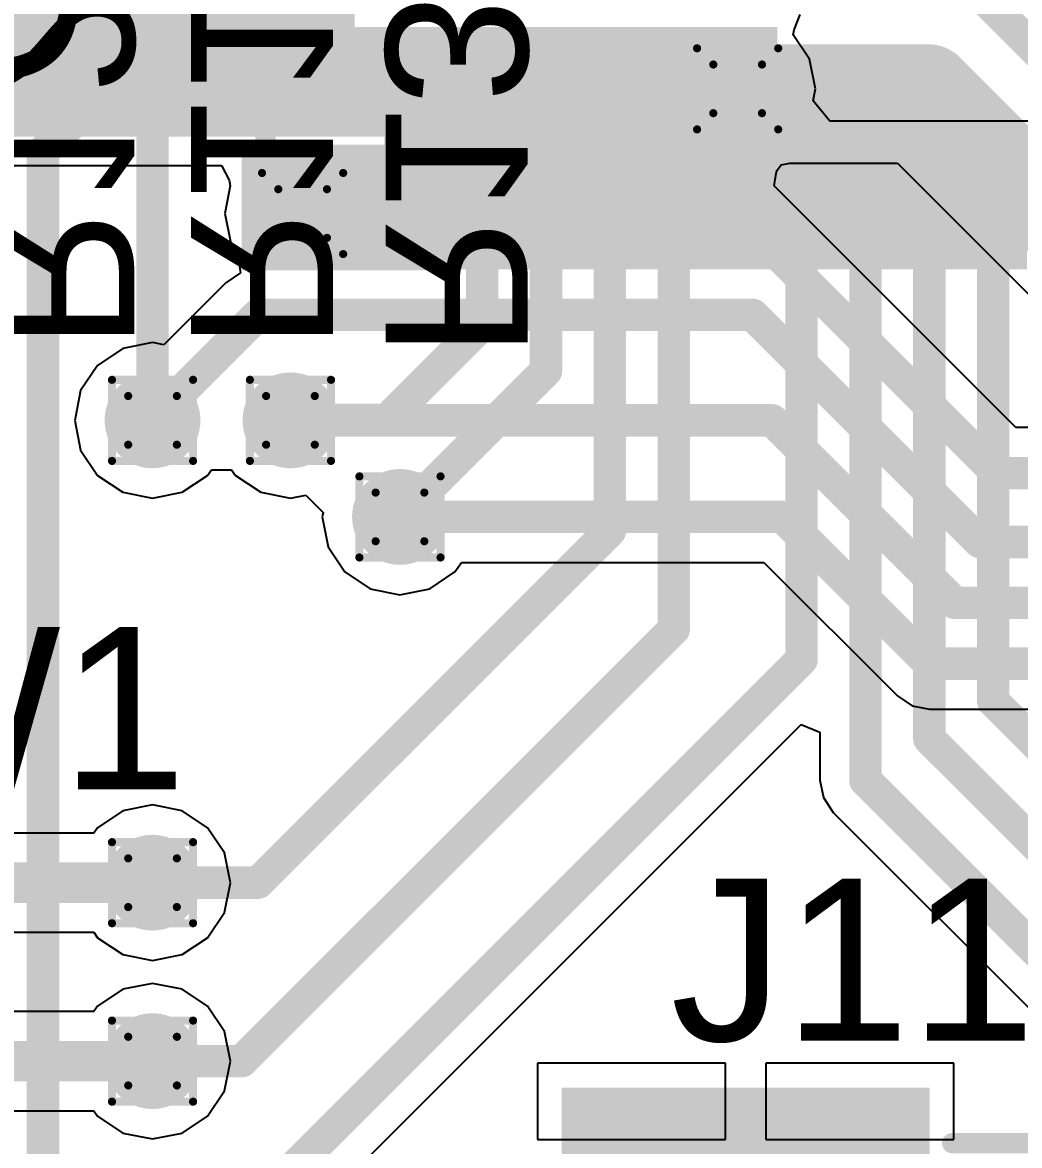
# Model space of a CAD drawing. Header units: inches. Extents: x -8 to 210, y -39 to 109.
# Drawn here: x 8.96 to 15.21, y 39.12 to 46.15 of the extents above; entities that cross this region are included whole.
import ezdxf

# ---------------------------------------------------------------- set-up
doc = ezdxf.new("R2010")
doc.units = ezdxf.units.IN
for name, color, linetype in [('Bottom Layer', 5, 'Continuous'), ('Bottom Overlay', 54, 'Continuous'), ('Bottom Paste', 16, 'Continuous'), ('Bottom Solder', 6, 'Continuous'), ('Drill Drawing', 1, 'Continuous'), ('Top Layer', 1, 'Continuous'), ('Top Overlay', 2, 'Continuous'), ('Top Paste', 8, 'Continuous'), ('Top Solder', 216, 'Continuous'), ('Via Holes', 16, 'Continuous')]:
    doc.layers.add(name, color=color, linetype=linetype)
doc.styles.add('Arial', font='', dxfattribs={"height": 0.2})
doc.styles.get('Arial').set_extended_font_data('Arial')

# ---------------------------------------------------------------- blocks, each defined once
blk = doc.blocks.new('XKNANO_113_9')
at = {"layer": 'Top Layer'}
blk.add_hatch(color=1, dxfattribs=at).paths.add_polyline_path([(-6.85, 6.31), (-6.15, 6.31), (-6.15, 4.21), (-6.85, 4.21)])
at = {"layer": 'Top Paste'}
blk.add_hatch(color=8, dxfattribs=at).paths.add_polyline_path([(-6.85, 6.31), (-6.15, 6.31), (-6.15, 4.21), (-6.85, 4.21)])
at = {"layer": 'Top Solder'}
blk.add_hatch(color=216, dxfattribs=at).paths.add_polyline_path([(-6.9516, 6.4116), (-6.0484, 6.4116), (-6.0484, 4.1084), (-6.9516, 4.1084)])
at = {"layer": 'Top Overlay'}
blk.add_lwpolyline([(-6.604, 6.5532, 0.127, 0.127, 0), (-6.604, 7.0612, 0.127, 0.127, 0)], format="xyseb", dxfattribs=at)
blk.add_lwpolyline([(-6.6357, 6.5532, 0.0635, 0.0635, 1), (-6.5722, 6.5532, 0.0635, 0.0635, 1)], format="xyseb", close=True, dxfattribs=at)
blk = doc.blocks.new('56_QFN__7_7__20')
at = {"layer": 'Top Layer'}
for points in [[(-3.75, -2.09), (-3.1, -2.09), (-3.1, -2.31), (-3.75, -2.31)], [(-3.75, -2.49), (-3.1, -2.49), (-3.1, -2.71), (-3.75, -2.71)], [(-2.49, -3.1), (-2.49, -3.75), (-2.71, -3.75), (-2.71, -3.1)], [(-2.09, -3.1), (-2.09, -3.75), (-2.31, -3.75), (-2.31, -3.1)], [(-1.69, -3.1), (-1.69, -3.75), (-1.91, -3.75), (-1.91, -3.1)], [(-1.29, -3.1), (-1.29, -3.75), (-1.51, -3.75), (-1.51, -3.1)], [(-0.89, -3.1), (-0.89, -3.75), (-1.11, -3.75), (-1.11, -3.1)], [(-0.49, -3.1), (-0.49, -3.75), (-0.71, -3.75), (-0.71, -3.1)], [(-0.09, -3.1), (-0.09, -3.75), (-0.31, -3.75), (-0.31, -3.1)], [(0.31, -3.1), (0.31, -3.75), (0.09, -3.75), (0.09, -3.1)], [(0.71, -3.1), (0.71, -3.75), (0.49, -3.75), (0.49, -3.1)], [(1.11, -3.1), (1.11, -3.75), (0.89, -3.75), (0.89, -3.1)]]:
    blk.add_hatch(color=1, dxfattribs=at).paths.add_polyline_path(points)
at = {"layer": 'Top Paste'}
for points in [[(-3.75, -2.09), (-3.1, -2.09), (-3.1, -2.31), (-3.75, -2.31)], [(-3.75, -2.49), (-3.1, -2.49), (-3.1, -2.71), (-3.75, -2.71)], [(-2.49, -3.1), (-2.49, -3.75), (-2.71, -3.75), (-2.71, -3.1)], [(-2.09, -3.1), (-2.09, -3.75), (-2.31, -3.75), (-2.31, -3.1)], [(-1.69, -3.1), (-1.69, -3.75), (-1.91, -3.75), (-1.91, -3.1)], [(-1.29, -3.1), (-1.29, -3.75), (-1.51, -3.75), (-1.51, -3.1)], [(-0.89, -3.1), (-0.89, -3.75), (-1.11, -3.75), (-1.11, -3.1)], [(-0.49, -3.1), (-0.49, -3.75), (-0.71, -3.75), (-0.71, -3.1)], [(-0.09, -3.1), (-0.09, -3.75), (-0.31, -3.75), (-0.31, -3.1)], [(0.31, -3.1), (0.31, -3.75), (0.09, -3.75), (0.09, -3.1)], [(0.71, -3.1), (0.71, -3.75), (0.49, -3.75), (0.49, -3.1)], [(1.11, -3.1), (1.11, -3.75), (0.89, -3.75), (0.89, -3.1)]]:
    blk.add_hatch(color=8, dxfattribs=at).paths.add_polyline_path(points)
at = {"layer": 'Top Solder'}
for points in [[(-3.8516, -1.9884), (-2.9984, -1.9884), (-2.9984, -2.4116), (-3.8516, -2.4116)], [(-3.8516, -2.3884), (-2.9984, -2.3884), (-2.9984, -2.8116), (-3.8516, -2.8116)], [(-2.3884, -2.9984), (-2.3884, -3.8516), (-2.8116, -3.8516), (-2.8116, -2.9984)], [(-1.9884, -2.9984), (-1.9884, -3.8516), (-2.4116, -3.8516), (-2.4116, -2.9984)], [(-1.5884, -2.9984), (-1.5884, -3.8516), (-2.0116, -3.8516), (-2.0116, -2.9984)], [(-1.1884, -2.9984), (-1.1884, -3.8516), (-1.6116, -3.8516), (-1.6116, -2.9984)], [(-0.7884, -2.9984), (-0.7884, -3.8516), (-1.2116, -3.8516), (-1.2116, -2.9984)], [(-0.3884, -2.9984), (-0.3884, -3.8516), (-0.8116, -3.8516), (-0.8116, -2.9984)], [(0.0116, -2.9984), (0.0116, -3.8516), (-0.4116, -3.8516), (-0.4116, -2.9984)], [(0.4116, -2.9984), (0.4116, -3.8516), (-0.0116, -3.8516), (-0.0116, -2.9984)], [(0.8116, -2.9984), (0.8116, -3.8516), (0.3884, -3.8516), (0.3884, -2.9984)], [(1.2116, -2.9984), (1.2116, -3.8516), (0.7884, -3.8516), (0.7884, -2.9984)]]:
    blk.add_hatch(color=216, dxfattribs=at).paths.add_polyline_path(points)
at = {"layer": 'Top Overlay'}
for points in [[(-3.556, -3.556, 0.127, 0.127, 0), (-3.556, -2.9464, 0.127, 0.127, 0)], [(-3.556, -3.556, 0.127, 0.127, 0), (-2.921, -3.556, 0.127, 0.127, 0)]]:
    blk.add_lwpolyline(points, format="xyseb", dxfattribs=at)
for points in [[(-3.5877, -2.9464, 0.0635, 0.0635, 1), (-3.5242, -2.9464, 0.0635, 0.0635, 1)], [(-3.5877, -3.556, 0.0635, 0.0635, 1), (-3.5242, -3.556, 0.0635, 0.0635, 1)], [(-3.5877, -3.556, 0.0635, 0.0635, 1), (-3.5242, -3.556, 0.0635, 0.0635, 1)], [(-2.9527, -3.556, 0.0635, 0.0635, 1), (-2.8893, -3.556, 0.0635, 0.0635, 1)]]:
    blk.add_lwpolyline(points, format="xyseb", close=True, dxfattribs=at)
blk = doc.blocks.new('C___0402_B_134')
at = {"layer": 'Bottom Layer'}
for points in [[(-0.2413, 0.3175), (-0.2413, -0.3175), (-0.6985, -0.3175), (-0.6985, 0.3175)], [(0.6985, 0.3175), (0.6985, -0.3175), (0.2413, -0.3175), (0.2413, 0.3175)]]:
    blk.add_hatch(color=5, dxfattribs=at).paths.add_polyline_path(points)
at = {"layer": 'Bottom Paste'}
for points in [[(-0.2413, 0.3175), (-0.2413, -0.3175), (-0.6985, -0.3175), (-0.6985, 0.3175)], [(0.6985, 0.3175), (0.6985, -0.3175), (0.2413, -0.3175), (0.2413, 0.3175)]]:
    blk.add_hatch(color=16, dxfattribs=at).paths.add_polyline_path(points)
at = {"layer": 'Bottom Solder'}
for points in [[(-0.1813, 0.3775), (-0.1813, -0.3775), (-0.7585, -0.3775), (-0.7585, 0.3775)], [(0.7585, 0.3775), (0.7585, -0.3775), (0.1813, -0.3775), (0.1813, 0.3775)]]:
    blk.add_hatch(color=6, dxfattribs=at).paths.add_polyline_path(points)
at = {"layer": 'Bottom Overlay'}
for points in [[(-0.2794, 0.4064, 0.127, 0.127, 0), (-0.7874, 0.4064, 0.127, 0.127, 0)], [(-0.7874, -0.4064, 0.127, 0.127, 0), (-0.7874, 0.4064, 0.127, 0.127, 0)], [(0.7874, 0.4064, 0.127, 0.127, 0), (0.2794, 0.4064, 0.127, 0.127, 0)], [(0.7874, -0.4064, 0.127, 0.127, 0), (0.7874, 0.4064, 0.127, 0.127, 0)], [(-0.2794, -0.4064, 0.127, 0.127, 0), (-0.7874, -0.4064, 0.127, 0.127, 0)], [(0.7874, -0.4064, 0.127, 0.127, 0), (0.2794, -0.4064, 0.127, 0.127, 0)]]:
    blk.add_lwpolyline(points, format="xyseb", dxfattribs=at)
for points in [[(-0.8191, 0.4064, 0.0635, 0.0635, 1), (-0.7556, 0.4064, 0.0635, 0.0635, 1)], [(-0.8191, 0.4064, 0.0635, 0.0635, 1), (-0.7556, 0.4064, 0.0635, 0.0635, 1)], [(-0.3111, 0.4064, 0.0635, 0.0635, 1), (-0.2477, 0.4064, 0.0635, 0.0635, 1)], [(0.2477, 0.4064, 0.0635, 0.0635, 1), (0.3111, 0.4064, 0.0635, 0.0635, 1)], [(0.7556, 0.4064, 0.0635, 0.0635, 1), (0.8191, 0.4064, 0.0635, 0.0635, 1)], [(0.7556, 0.4064, 0.0635, 0.0635, 1), (0.8191, 0.4064, 0.0635, 0.0635, 1)], [(-0.8191, -0.4064, 0.0635, 0.0635, 1), (-0.7556, -0.4064, 0.0635, 0.0635, 1)], [(-0.8191, -0.4064, 0.0635, 0.0635, 1), (-0.7556, -0.4064, 0.0635, 0.0635, 1)], [(-0.3111, -0.4064, 0.0635, 0.0635, 1), (-0.2477, -0.4064, 0.0635, 0.0635, 1)], [(0.2477, -0.4064, 0.0635, 0.0635, 1), (0.3111, -0.4064, 0.0635, 0.0635, 1)], [(0.7556, -0.4064, 0.0635, 0.0635, 1), (0.8191, -0.4064, 0.0635, 0.0635, 1)], [(0.7556, -0.4064, 0.0635, 0.0635, 1), (0.8191, -0.4064, 0.0635, 0.0635, 1)]]:
    blk.add_lwpolyline(points, format="xyseb", close=True, dxfattribs=at)

msp = doc.modelspace()

# ---------------------------------------------------------------- hatches: boundary and pattern name
at = {"layer": 'Bottom Layer'}
for points in [[(8.1534, 45.466), (10.9982, 45.466), (10.9982, 47.0408), (8.1534, 47.0408)], [(8.509, 45.4396), (13.6906, 45.4396), (13.6906, 46.1264), (8.509, 46.1264)]]:
    msp.add_hatch(color=5, dxfattribs=at).paths.add_polyline_path(points)
h = msp.add_hatch(color=5, dxfattribs=at)
edge = h.paths.add_edge_path()
edge.add_arc((13.4428, 45.7389), 0.3, 0, 360)
h = msp.add_hatch(color=5, dxfattribs=at)
edge = h.paths.add_edge_path()
edge.add_arc((10.7188, 44.958), 0.3, 0, 360)
h = msp.add_hatch(color=5, dxfattribs=at)
edge = h.paths.add_edge_path()
edge.add_arc((9.779, 43.6626), 0.3, 0, 360)
h = msp.add_hatch(color=5, dxfattribs=at)
edge = h.paths.add_edge_path()
edge.add_arc((10.6426, 43.6626), 0.3, 0, 360)
h = msp.add_hatch(color=5, dxfattribs=at)
edge = h.paths.add_edge_path()
edge.add_arc((11.3284, 43.0578), 0.3, 0, 360)
h = msp.add_hatch(color=5, dxfattribs=at)
edge = h.paths.add_edge_path()
edge.add_arc((9.779, 40.767), 0.3, 0, 360)
h = msp.add_hatch(color=5, dxfattribs=at)
edge = h.paths.add_edge_path()
edge.add_arc((9.779, 39.6494), 0.3, 0, 360)
at = {"layer": 'Top Layer'}
h = msp.add_hatch(color=1, dxfattribs=at)
edge = h.paths.add_edge_path()
edge.add_arc((13.4428, 45.7389), 0.3, 0, 360)
msp.add_hatch(color=1, dxfattribs=at).paths.add_polyline_path([(10.3378, 44.6024), (11.5316, 44.6024), (11.5316, 45.3898), (10.3378, 45.3898)])
h = msp.add_hatch(color=1, dxfattribs=at)
edge = h.paths.add_edge_path()
edge.add_arc((10.7188, 44.958), 0.3, 0, 360)
h = msp.add_hatch(color=1, dxfattribs=at)
edge = h.paths.add_edge_path()
edge.add_arc((9.779, 43.6626), 0.3, 0, 360)
h = msp.add_hatch(color=1, dxfattribs=at)
edge = h.paths.add_edge_path()
edge.add_arc((10.6426, 43.6626), 0.3, 0, 360)
h = msp.add_hatch(color=1, dxfattribs=at)
edge = h.paths.add_edge_path()
edge.add_arc((11.3284, 43.0578), 0.3, 0, 360)
h = msp.add_hatch(color=1, dxfattribs=at)
edge = h.paths.add_edge_path()
edge.add_arc((9.779, 40.767), 0.3, 0, 360)
h = msp.add_hatch(color=1, dxfattribs=at)
edge = h.paths.add_edge_path()
edge.add_arc((9.779, 39.6494), 0.3, 0, 360)
at = {"layer": 'Via Holes'}
h = msp.add_hatch(color=7, dxfattribs=at)
edge = h.paths.add_edge_path()
edge.add_arc((13.4428, 45.7389), 0.15, 0, 360)
h = msp.add_hatch(color=7, dxfattribs=at)
edge = h.paths.add_edge_path()
edge.add_arc((10.7188, 44.958), 0.15, 0, 360)
h = msp.add_hatch(color=7, dxfattribs=at)
edge = h.paths.add_edge_path()
edge.add_arc((9.779, 43.6626), 0.15, 0, 360)
h = msp.add_hatch(color=7, dxfattribs=at)
edge = h.paths.add_edge_path()
edge.add_arc((10.6426, 43.6626), 0.15, 0, 360)
h = msp.add_hatch(color=7, dxfattribs=at)
edge = h.paths.add_edge_path()
edge.add_arc((11.3284, 43.0578), 0.15, 0, 360)
h = msp.add_hatch(color=7, dxfattribs=at)
edge = h.paths.add_edge_path()
edge.add_arc((9.779, 40.767), 0.15, 0, 360)
h = msp.add_hatch(color=7, dxfattribs=at)
edge = h.paths.add_edge_path()
edge.add_arc((9.779, 39.6494), 0.15, 0, 360)

# ---------------------------------------------------------------- linework, layer by layer
at = {"layer": 'Bottom Layer'}
for p, q in [((8.6085, 45.2583), (10.2101, 45.2583)), ((10.2101, 45.2583), (10.2586, 45.1676)), ((13.683, 45.2094), (13.6911, 45.2292)), ((13.6911, 45.2292), (13.7146, 45.2631)), ((13.7146, 45.2631), (13.76, 45.2721)), ((13.76, 45.2721), (13.761, 45.2728)), ((13.761, 45.2728), (14.4438, 45.2728)), ((14.4438, 45.2728), (15.3724, 44.3442)), ((10.2586, 45.1676), (10.2661, 45.1313)), ((13.6709, 45.1313), (13.683, 45.2094)), ((10.2661, 45.1313), (10.2316, 44.958)), ((15.1849, 43.6173), (13.6709, 45.1313)), ((10.2316, 44.958), (10.2687, 44.7716)), ((10.2687, 44.7716), (10.3089, 44.7114)), ((10.3089, 44.7114), (10.3304, 44.5862)), ((10.3304, 44.5862), (10.238, 44.5244)), ((10.238, 44.5244), (9.8493, 44.1358)), ((10.238, 44.5244), (10.238, 44.5244)), ((9.5926, 44.1127), (9.4345, 44.0071)), ((9.779, 44.1498), (9.5926, 44.1127)), ((9.8493, 44.1358), (9.779, 44.1498)), ((9.4345, 44.0071), (9.3289, 43.849)), ((9.3289, 43.849), (9.2918, 43.6626)), ((9.2918, 43.6626), (9.3289, 43.4762)), ((26.6826, 43.6173), (15.1849, 43.6173)), ((9.3289, 43.4762), (9.4345, 43.3181)), ((10.1235, 43.3181), (10.1473, 43.3538)), ((10.1473, 43.3538), (10.2743, 43.3538)), ((10.2743, 43.3538), (10.2981, 43.3181)), ((9.4345, 43.3181), (9.5926, 43.2125)), ((9.9654, 43.2125), (10.1235, 43.3181)), ((10.2981, 43.3181), (10.4562, 43.2125)), ((9.5926, 43.2125), (9.779, 43.1754)), ((9.779, 43.1754), (9.9654, 43.2125)), ((10.4562, 43.2125), (10.6426, 43.1754)), ((10.6426, 43.1754), (10.739, 43.1946)), ((10.739, 43.1946), (10.847, 43.0866)), ((10.847, 43.0866), (10.8412, 43.0578)), ((10.8412, 43.0578), (10.8783, 42.8714)), ((10.8783, 42.8714), (10.9839, 42.7133)), ((11.6729, 42.7133), (11.7127, 42.7729)), ((11.7127, 42.7729), (13.6071, 42.7729)), ((13.6071, 42.7729), (14.4429, 41.9372)), ((10.9839, 42.7133), (11.142, 42.6077)), ((11.5148, 42.6077), (11.6729, 42.7133)), ((11.142, 42.6077), (11.3284, 42.5706)), ((11.3284, 42.5706), (11.5148, 42.6077)), ((14.4429, 41.9372), (14.4429, 41.9372)), ((14.4429, 41.9372), (14.5353, 41.8754)), ((14.5353, 41.8754), (14.6443, 41.8537)), ((14.6443, 41.8537), (14.6443, 41.8537)), ((14.6443, 41.8537), (33.4885, 41.8537)), ((9.779, 41.2542), (9.5926, 41.2171)), ((9.9654, 41.2171), (9.779, 41.2542)), ((9.5926, 41.2171), (9.4345, 41.1115)), ((10.1235, 41.1115), (9.9654, 41.2171)), ((9.4345, 41.1115), (9.412, 41.0778)), ((10.2291, 40.9534), (10.1235, 41.1115)), ((9.412, 41.0778), (7.3012, 41.0778)), ((10.2662, 40.767), (10.2291, 40.9534)), ((10.2291, 40.5806), (10.2662, 40.767)), ((10.1235, 40.4225), (10.2291, 40.5806)), ((7.3012, 40.4562), (9.412, 40.4562)), ((9.412, 40.4562), (9.4345, 40.4225)), ((9.4345, 40.4225), (9.5926, 40.3169)), ((9.9654, 40.3169), (10.1235, 40.4225)), ((9.5926, 40.3169), (9.779, 40.2798)), ((9.779, 40.2798), (9.9654, 40.3169)), ((9.5926, 40.0995), (9.4345, 39.9939)), ((9.779, 40.1366), (9.5926, 40.0995)), ((9.9654, 40.0995), (9.779, 40.1366)), ((10.1235, 39.9939), (9.9654, 40.0995)), ((9.412, 39.9602), (7.7076, 39.9602)), ((9.4345, 39.9939), (9.412, 39.9602)), ((10.2291, 39.8358), (10.1235, 39.9939)), ((10.2662, 39.6494), (10.2291, 39.8358)), ((10.2291, 39.463), (10.2662, 39.6494)), ((10.1235, 39.3049), (10.2291, 39.463)), ((7.7076, 39.3386), (9.412, 39.3386)), ((9.412, 39.3386), (9.4345, 39.3049)), ((9.4345, 39.3049), (9.5926, 39.1993)), ((9.9654, 39.1993), (10.1235, 39.3049)), ((9.5926, 39.1993), (9.779, 39.1622)), ((9.779, 39.1622), (9.9654, 39.1993))]:
    msp.add_line(p, q, dxfattribs=at)
for points in [[(13.8938, 47.3964, 0.2032, 0.2032, 0), (16.0576, 45.2326, 0.2032, 0.2032, 0)], [(10.2235, 46.2661, 0.5588, 0.5588, 0), (10.7188, 45.7708, 0.5588, 0.5588, 0)], [(10.7188, 45.7708, 0.5588, 0.5588, 0), (11.0334, 45.7708, 0.5588, 0.5588, 0)], [(12.8016, 45.7581, 0.5588, 0.5588, 0), (12.8129, 45.7468, 0.5588, 0.5588, 0)], [(12.8129, 45.7468, 0.5588, 0.5588, 0), (13.4428, 45.7468, 0.5588, 0.5588, 0)], [(13.4428, 45.7468, 0.5588, 0.5588, 0), (13.4507, 45.7389, 0.5588, 0.5588, 0)], [(13.4428, 45.7389, 0.5588, 0.5588, 0), (13.4507, 45.7389, 0.5588, 0.5588, 0)], [(13.4507, 45.7389, 0.5588, 0.5588, 0), (14.6369, 45.7389, 0.5588, 0.5588, 0)], [(14.6369, 45.7389, 0.5588, 0.5588, 0), (15.702, 44.6738, 0.5588, 0.5588, 0)], [(10.7188, 44.958, 0.2032, 0.2032, 0), (13.4413, 44.958, 0.2032, 0.2032, 0)], [(13.4413, 44.958, 0.2032, 0.2032, 0), (15.0669, 43.3324, 0.2032, 0.2032, 0)], [(9.779, 43.6626, 0.2032, 0.2032, 0), (10.4394, 44.323, 0.2032, 0.2032, 0)], [(10.4394, 44.323, 0.2032, 0.2032, 0), (13.5375, 44.323, 0.2032, 0.2032, 0)], [(13.5375, 44.323, 0.2032, 0.2032, 0), (14.9599, 42.9006, 0.2032, 0.2032, 0)], [(10.6426, 43.6626, 0.2032, 0.2032, 0), (13.6591, 43.6626, 0.2032, 0.2032, 0)], [(13.6591, 43.6626, 0.2032, 0.2032, 0), (14.0909, 43.2308, 0.2032, 0.2032, 0)], [(15.0669, 43.3324, 0.2032, 0.2032, 0), (34.5948, 43.3324, 0.2032, 0.2032, 0)], [(14.0909, 43.2308, 0.2032, 0.2032, 0), (14.7513, 42.5704, 0.2032, 0.2032, 0)], [(11.3284, 43.0578, 0.2032, 0.2032, 0), (13.7251, 43.0578, 0.2032, 0.2032, 0)], [(13.7251, 43.0578, 0.2032, 0.2032, 0), (14.6443, 42.1386, 0.2032, 0.2032, 0)], [(14.9599, 42.9006, 0.2032, 0.2032, 0), (34.3408, 42.9006, 0.2032, 0.2032, 0)], [(14.7513, 42.5704, 0.2032, 0.2032, 0), (14.8021, 42.5196, 0.2032, 0.2032, 0)], [(14.8021, 42.5196, 0.2032, 0.2032, 0), (15.0368, 42.5196, 0.2032, 0.2032, 0)], [(15.0368, 42.5196, 0.2032, 0.2032, 0), (33.9598, 42.5196, 0.2032, 0.2032, 0)], [(14.6443, 42.1386, 0.2032, 0.2032, 0), (33.6065, 42.1386, 0.2032, 0.2032, 0)], [(6.9342, 40.767, 0.254, 0.254, 0), (9.779, 40.767, 0.254, 0.254, 0)], [(7.3406, 39.6494, 0.254, 0.254, 0), (9.779, 39.6494, 0.254, 0.254, 0)]]:
    msp.add_lwpolyline(points, format="xyseb", dxfattribs=at)
for points in [[(10.0838, 46.2661, 0.2794, 0.2794, 1), (10.3632, 46.2661, 0.2794, 0.2794, 1)], [(10.5791, 45.7708, 0.2794, 0.2794, 1), (10.8585, 45.7708, 0.2794, 0.2794, 1)], [(10.5791, 45.7708, 0.2794, 0.2794, 1), (10.8585, 45.7708, 0.2794, 0.2794, 1)], [(10.8937, 45.7708, 0.2794, 0.2794, 1), (11.1731, 45.7708, 0.2794, 0.2794, 1)], [(12.6619, 45.7581, 0.2794, 0.2794, 1), (12.9413, 45.7581, 0.2794, 0.2794, 1)], [(12.6732, 45.7468, 0.2794, 0.2794, 1), (12.9526, 45.7468, 0.2794, 0.2794, 1)], [(12.6732, 45.7468, 0.2794, 0.2794, 1), (12.9526, 45.7468, 0.2794, 0.2794, 1)], [(13.3031, 45.7468, 0.2794, 0.2794, 1), (13.5825, 45.7468, 0.2794, 0.2794, 1)], [(13.3031, 45.7468, 0.2794, 0.2794, 1), (13.5825, 45.7468, 0.2794, 0.2794, 1)], [(13.3031, 45.7389, 0.2794, 0.2794, 1), (13.5825, 45.7389, 0.2794, 0.2794, 1)], [(13.311, 45.7389, 0.2794, 0.2794, 1), (13.5904, 45.7389, 0.2794, 0.2794, 1)], [(13.311, 45.7389, 0.2794, 0.2794, 1), (13.5904, 45.7389, 0.2794, 0.2794, 1)], [(13.311, 45.7389, 0.2794, 0.2794, 1), (13.5904, 45.7389, 0.2794, 0.2794, 1)], [(14.4972, 45.7389, 0.2794, 0.2794, 1), (14.7766, 45.7389, 0.2794, 0.2794, 1)], [(14.4972, 45.7389, 0.2794, 0.2794, 1), (14.7766, 45.7389, 0.2794, 0.2794, 1)], [(10.668, 44.958, 0.1016, 0.1016, 1), (10.7696, 44.958, 0.1016, 0.1016, 1)], [(13.3905, 44.958, 0.1016, 0.1016, 1), (13.4921, 44.958, 0.1016, 0.1016, 1)], [(13.3905, 44.958, 0.1016, 0.1016, 1), (13.4921, 44.958, 0.1016, 0.1016, 1)], [(10.3886, 44.323, 0.1016, 0.1016, 1), (10.4902, 44.323, 0.1016, 0.1016, 1)], [(10.3886, 44.323, 0.1016, 0.1016, 1), (10.4902, 44.323, 0.1016, 0.1016, 1)], [(13.4867, 44.323, 0.1016, 0.1016, 1), (13.5883, 44.323, 0.1016, 0.1016, 1)], [(13.4867, 44.323, 0.1016, 0.1016, 1), (13.5883, 44.323, 0.1016, 0.1016, 1)], [(9.7282, 43.6626, 0.1016, 0.1016, 1), (9.8298, 43.6626, 0.1016, 0.1016, 1)], [(10.5918, 43.6626, 0.1016, 0.1016, 1), (10.6934, 43.6626, 0.1016, 0.1016, 1)], [(13.6083, 43.6626, 0.1016, 0.1016, 1), (13.7099, 43.6626, 0.1016, 0.1016, 1)], [(13.6083, 43.6626, 0.1016, 0.1016, 1), (13.7099, 43.6626, 0.1016, 0.1016, 1)], [(15.0161, 43.3324, 0.1016, 0.1016, 1), (15.1177, 43.3324, 0.1016, 0.1016, 1)], [(15.0161, 43.3324, 0.1016, 0.1016, 1), (15.1177, 43.3324, 0.1016, 0.1016, 1)], [(14.0401, 43.2308, 0.1016, 0.1016, 1), (14.1417, 43.2308, 0.1016, 0.1016, 1)], [(14.0401, 43.2308, 0.1016, 0.1016, 1), (14.1417, 43.2308, 0.1016, 0.1016, 1)], [(11.2776, 43.0578, 0.1016, 0.1016, 1), (11.3792, 43.0578, 0.1016, 0.1016, 1)], [(13.6743, 43.0578, 0.1016, 0.1016, 1), (13.7759, 43.0578, 0.1016, 0.1016, 1)], [(13.6743, 43.0578, 0.1016, 0.1016, 1), (13.7759, 43.0578, 0.1016, 0.1016, 1)], [(14.9091, 42.9006, 0.1016, 0.1016, 1), (15.0107, 42.9006, 0.1016, 0.1016, 1)], [(14.9091, 42.9006, 0.1016, 0.1016, 1), (15.0107, 42.9006, 0.1016, 0.1016, 1)], [(14.7005, 42.5704, 0.1016, 0.1016, 1), (14.8021, 42.5704, 0.1016, 0.1016, 1)], [(14.7005, 42.5704, 0.1016, 0.1016, 1), (14.8021, 42.5704, 0.1016, 0.1016, 1)], [(14.7513, 42.5196, 0.1016, 0.1016, 1), (14.8529, 42.5196, 0.1016, 0.1016, 1)], [(14.7513, 42.5196, 0.1016, 0.1016, 1), (14.8529, 42.5196, 0.1016, 0.1016, 1)], [(14.986, 42.5196, 0.1016, 0.1016, 1), (15.0876, 42.5196, 0.1016, 0.1016, 1)], [(14.986, 42.5196, 0.1016, 0.1016, 1), (15.0876, 42.5196, 0.1016, 0.1016, 1)], [(14.5935, 42.1386, 0.1016, 0.1016, 1), (14.6951, 42.1386, 0.1016, 0.1016, 1)], [(14.5935, 42.1386, 0.1016, 0.1016, 1), (14.6951, 42.1386, 0.1016, 0.1016, 1)], [(9.7155, 40.767, 0.127, 0.127, 1), (9.8425, 40.767, 0.127, 0.127, 1)], [(9.7155, 39.6494, 0.127, 0.127, 1), (9.8425, 39.6494, 0.127, 0.127, 1)]]:
    msp.add_lwpolyline(points, format="xyseb", close=True, dxfattribs=at)
at = {"layer": 'Bottom Overlay'}
msp.add_lwpolyline([(10.2425, 46.1518, 0.2032, 0.2032, 0), (10.2425, 46.4356, 0.2032, 0.2032, 0)], format="xyseb", dxfattribs=at)
msp.add_lwpolyline([(10.1918, 46.1518, 0.1016, 0.1016, 1), (10.2934, 46.1518, 0.1016, 0.1016, 1)], format="xyseb", close=True, dxfattribs=at)
at = {"layer": 'Drill Drawing'}
for points in [[(13.1888, 45.9929, 0.0508, 0.0508, 0), (13.6968, 45.9929, 0.0508, 0.0508, 0)], [(13.1888, 45.4849, 0.0508, 0.0508, 0), (13.1888, 45.9929, 0.0508, 0.0508, 0)], [(13.6968, 45.4849, 0.0508, 0.0508, 0), (13.6968, 45.9929, 0.0508, 0.0508, 0)], [(13.2904, 45.8913, 0.0508, 0.0508, 0), (13.5952, 45.8913, 0.0508, 0.0508, 0)], [(13.2904, 45.5865, 0.0508, 0.0508, 0), (13.2904, 45.8913, 0.0508, 0.0508, 0)], [(13.5952, 45.5865, 0.0508, 0.0508, 0), (13.5952, 45.8913, 0.0508, 0.0508, 0)], [(13.2904, 45.5865, 0.0508, 0.0508, 0), (13.5952, 45.5865, 0.0508, 0.0508, 0)], [(13.1888, 45.4849, 0.0508, 0.0508, 0), (13.6968, 45.4849, 0.0508, 0.0508, 0)], [(10.4648, 45.212, 0.0508, 0.0508, 0), (10.9728, 45.212, 0.0508, 0.0508, 0)], [(10.4648, 44.704, 0.0508, 0.0508, 0), (10.4648, 45.212, 0.0508, 0.0508, 0)], [(10.9728, 44.704, 0.0508, 0.0508, 0), (10.9728, 45.212, 0.0508, 0.0508, 0)], [(10.5664, 45.1104, 0.0508, 0.0508, 0), (10.8712, 45.1104, 0.0508, 0.0508, 0)], [(10.5664, 44.8056, 0.0508, 0.0508, 0), (10.5664, 45.1104, 0.0508, 0.0508, 0)], [(10.8712, 44.8056, 0.0508, 0.0508, 0), (10.8712, 45.1104, 0.0508, 0.0508, 0)], [(10.5664, 44.8056, 0.0508, 0.0508, 0), (10.8712, 44.8056, 0.0508, 0.0508, 0)], [(10.4648, 44.704, 0.0508, 0.0508, 0), (10.9728, 44.704, 0.0508, 0.0508, 0)], [(9.525, 43.9166, 0.0508, 0.0508, 0), (10.033, 43.9166, 0.0508, 0.0508, 0)], [(9.525, 43.4086, 0.0508, 0.0508, 0), (9.525, 43.9166, 0.0508, 0.0508, 0)], [(10.033, 43.4086, 0.0508, 0.0508, 0), (10.033, 43.9166, 0.0508, 0.0508, 0)], [(10.3886, 43.9166, 0.0508, 0.0508, 0), (10.8966, 43.9166, 0.0508, 0.0508, 0)], [(10.3886, 43.4086, 0.0508, 0.0508, 0), (10.3886, 43.9166, 0.0508, 0.0508, 0)], [(10.8966, 43.4086, 0.0508, 0.0508, 0), (10.8966, 43.9166, 0.0508, 0.0508, 0)], [(9.6266, 43.815, 0.0508, 0.0508, 0), (9.9314, 43.815, 0.0508, 0.0508, 0)], [(9.6266, 43.5102, 0.0508, 0.0508, 0), (9.6266, 43.815, 0.0508, 0.0508, 0)], [(9.9314, 43.5102, 0.0508, 0.0508, 0), (9.9314, 43.815, 0.0508, 0.0508, 0)], [(10.4902, 43.815, 0.0508, 0.0508, 0), (10.795, 43.815, 0.0508, 0.0508, 0)], [(10.4902, 43.5102, 0.0508, 0.0508, 0), (10.4902, 43.815, 0.0508, 0.0508, 0)], [(10.795, 43.5102, 0.0508, 0.0508, 0), (10.795, 43.815, 0.0508, 0.0508, 0)], [(9.6266, 43.5102, 0.0508, 0.0508, 0), (9.9314, 43.5102, 0.0508, 0.0508, 0)], [(10.4902, 43.5102, 0.0508, 0.0508, 0), (10.795, 43.5102, 0.0508, 0.0508, 0)], [(9.525, 43.4086, 0.0508, 0.0508, 0), (10.033, 43.4086, 0.0508, 0.0508, 0)], [(10.3886, 43.4086, 0.0508, 0.0508, 0), (10.8966, 43.4086, 0.0508, 0.0508, 0)], [(11.0744, 43.3118, 0.0508, 0.0508, 0), (11.5824, 43.3118, 0.0508, 0.0508, 0)], [(11.0744, 42.8038, 0.0508, 0.0508, 0), (11.0744, 43.3118, 0.0508, 0.0508, 0)], [(11.5824, 42.8038, 0.0508, 0.0508, 0), (11.5824, 43.3118, 0.0508, 0.0508, 0)], [(11.176, 43.2102, 0.0508, 0.0508, 0), (11.4808, 43.2102, 0.0508, 0.0508, 0)], [(11.176, 42.9054, 0.0508, 0.0508, 0), (11.176, 43.2102, 0.0508, 0.0508, 0)], [(11.4808, 42.9054, 0.0508, 0.0508, 0), (11.4808, 43.2102, 0.0508, 0.0508, 0)], [(11.176, 42.9054, 0.0508, 0.0508, 0), (11.4808, 42.9054, 0.0508, 0.0508, 0)], [(11.0744, 42.8038, 0.0508, 0.0508, 0), (11.5824, 42.8038, 0.0508, 0.0508, 0)], [(9.525, 41.021, 0.0508, 0.0508, 0), (10.033, 41.021, 0.0508, 0.0508, 0)], [(9.525, 40.513, 0.0508, 0.0508, 0), (9.525, 41.021, 0.0508, 0.0508, 0)], [(10.033, 40.513, 0.0508, 0.0508, 0), (10.033, 41.021, 0.0508, 0.0508, 0)], [(9.6266, 40.9194, 0.0508, 0.0508, 0), (9.9314, 40.9194, 0.0508, 0.0508, 0)], [(9.6266, 40.6146, 0.0508, 0.0508, 0), (9.6266, 40.9194, 0.0508, 0.0508, 0)], [(9.9314, 40.6146, 0.0508, 0.0508, 0), (9.9314, 40.9194, 0.0508, 0.0508, 0)], [(9.6266, 40.6146, 0.0508, 0.0508, 0), (9.9314, 40.6146, 0.0508, 0.0508, 0)], [(9.525, 40.513, 0.0508, 0.0508, 0), (10.033, 40.513, 0.0508, 0.0508, 0)], [(9.525, 39.9034, 0.0508, 0.0508, 0), (10.033, 39.9034, 0.0508, 0.0508, 0)], [(9.525, 39.3954, 0.0508, 0.0508, 0), (9.525, 39.9034, 0.0508, 0.0508, 0)], [(10.033, 39.3954, 0.0508, 0.0508, 0), (10.033, 39.9034, 0.0508, 0.0508, 0)], [(9.6266, 39.8018, 0.0508, 0.0508, 0), (9.9314, 39.8018, 0.0508, 0.0508, 0)], [(9.6266, 39.497, 0.0508, 0.0508, 0), (9.6266, 39.8018, 0.0508, 0.0508, 0)], [(9.9314, 39.497, 0.0508, 0.0508, 0), (9.9314, 39.8018, 0.0508, 0.0508, 0)], [(9.6266, 39.497, 0.0508, 0.0508, 0), (9.9314, 39.497, 0.0508, 0.0508, 0)], [(9.525, 39.3954, 0.0508, 0.0508, 0), (10.033, 39.3954, 0.0508, 0.0508, 0)]]:
    msp.add_lwpolyline(points, format="xyseb", dxfattribs=at)
for points in [[(13.1761, 45.9929, 0.0254, 0.0254, 1), (13.2015, 45.9929, 0.0254, 0.0254, 1)], [(13.1761, 45.9929, 0.0254, 0.0254, 1), (13.2015, 45.9929, 0.0254, 0.0254, 1)], [(13.6841, 45.9929, 0.0254, 0.0254, 1), (13.7095, 45.9929, 0.0254, 0.0254, 1)], [(13.6841, 45.9929, 0.0254, 0.0254, 1), (13.7095, 45.9929, 0.0254, 0.0254, 1)], [(13.2777, 45.8913, 0.0254, 0.0254, 1), (13.3031, 45.8913, 0.0254, 0.0254, 1)], [(13.2777, 45.8913, 0.0254, 0.0254, 1), (13.3031, 45.8913, 0.0254, 0.0254, 1)], [(13.5825, 45.8913, 0.0254, 0.0254, 1), (13.6079, 45.8913, 0.0254, 0.0254, 1)], [(13.5825, 45.8913, 0.0254, 0.0254, 1), (13.6079, 45.8913, 0.0254, 0.0254, 1)], [(13.2777, 45.5865, 0.0254, 0.0254, 1), (13.3031, 45.5865, 0.0254, 0.0254, 1)], [(13.2777, 45.5865, 0.0254, 0.0254, 1), (13.3031, 45.5865, 0.0254, 0.0254, 1)], [(13.5825, 45.5865, 0.0254, 0.0254, 1), (13.6079, 45.5865, 0.0254, 0.0254, 1)], [(13.5825, 45.5865, 0.0254, 0.0254, 1), (13.6079, 45.5865, 0.0254, 0.0254, 1)], [(13.1761, 45.4849, 0.0254, 0.0254, 1), (13.2015, 45.4849, 0.0254, 0.0254, 1)], [(13.1761, 45.4849, 0.0254, 0.0254, 1), (13.2015, 45.4849, 0.0254, 0.0254, 1)], [(13.6841, 45.4849, 0.0254, 0.0254, 1), (13.7095, 45.4849, 0.0254, 0.0254, 1)], [(13.6841, 45.4849, 0.0254, 0.0254, 1), (13.7095, 45.4849, 0.0254, 0.0254, 1)], [(10.4521, 45.212, 0.0254, 0.0254, 1), (10.4775, 45.212, 0.0254, 0.0254, 1)], [(10.4521, 45.212, 0.0254, 0.0254, 1), (10.4775, 45.212, 0.0254, 0.0254, 1)], [(10.9601, 45.212, 0.0254, 0.0254, 1), (10.9855, 45.212, 0.0254, 0.0254, 1)], [(10.9601, 45.212, 0.0254, 0.0254, 1), (10.9855, 45.212, 0.0254, 0.0254, 1)], [(10.5537, 45.1104, 0.0254, 0.0254, 1), (10.5791, 45.1104, 0.0254, 0.0254, 1)], [(10.5537, 45.1104, 0.0254, 0.0254, 1), (10.5791, 45.1104, 0.0254, 0.0254, 1)], [(10.8585, 45.1104, 0.0254, 0.0254, 1), (10.8839, 45.1104, 0.0254, 0.0254, 1)], [(10.8585, 45.1104, 0.0254, 0.0254, 1), (10.8839, 45.1104, 0.0254, 0.0254, 1)], [(10.5537, 44.8056, 0.0254, 0.0254, 1), (10.5791, 44.8056, 0.0254, 0.0254, 1)], [(10.5537, 44.8056, 0.0254, 0.0254, 1), (10.5791, 44.8056, 0.0254, 0.0254, 1)], [(10.8585, 44.8056, 0.0254, 0.0254, 1), (10.8839, 44.8056, 0.0254, 0.0254, 1)], [(10.8585, 44.8056, 0.0254, 0.0254, 1), (10.8839, 44.8056, 0.0254, 0.0254, 1)], [(10.4521, 44.704, 0.0254, 0.0254, 1), (10.4775, 44.704, 0.0254, 0.0254, 1)], [(10.4521, 44.704, 0.0254, 0.0254, 1), (10.4775, 44.704, 0.0254, 0.0254, 1)], [(10.9601, 44.704, 0.0254, 0.0254, 1), (10.9855, 44.704, 0.0254, 0.0254, 1)], [(10.9601, 44.704, 0.0254, 0.0254, 1), (10.9855, 44.704, 0.0254, 0.0254, 1)], [(9.5123, 43.9166, 0.0254, 0.0254, 1), (9.5377, 43.9166, 0.0254, 0.0254, 1)], [(9.5123, 43.9166, 0.0254, 0.0254, 1), (9.5377, 43.9166, 0.0254, 0.0254, 1)], [(10.0203, 43.9166, 0.0254, 0.0254, 1), (10.0457, 43.9166, 0.0254, 0.0254, 1)], [(10.0203, 43.9166, 0.0254, 0.0254, 1), (10.0457, 43.9166, 0.0254, 0.0254, 1)], [(10.3759, 43.9166, 0.0254, 0.0254, 1), (10.4013, 43.9166, 0.0254, 0.0254, 1)], [(10.3759, 43.9166, 0.0254, 0.0254, 1), (10.4013, 43.9166, 0.0254, 0.0254, 1)], [(10.8839, 43.9166, 0.0254, 0.0254, 1), (10.9093, 43.9166, 0.0254, 0.0254, 1)], [(10.8839, 43.9166, 0.0254, 0.0254, 1), (10.9093, 43.9166, 0.0254, 0.0254, 1)], [(9.6139, 43.815, 0.0254, 0.0254, 1), (9.6393, 43.815, 0.0254, 0.0254, 1)], [(9.6139, 43.815, 0.0254, 0.0254, 1), (9.6393, 43.815, 0.0254, 0.0254, 1)], [(9.9187, 43.815, 0.0254, 0.0254, 1), (9.9441, 43.815, 0.0254, 0.0254, 1)], [(9.9187, 43.815, 0.0254, 0.0254, 1), (9.9441, 43.815, 0.0254, 0.0254, 1)], [(10.4775, 43.815, 0.0254, 0.0254, 1), (10.5029, 43.815, 0.0254, 0.0254, 1)], [(10.4775, 43.815, 0.0254, 0.0254, 1), (10.5029, 43.815, 0.0254, 0.0254, 1)], [(10.7823, 43.815, 0.0254, 0.0254, 1), (10.8077, 43.815, 0.0254, 0.0254, 1)], [(10.7823, 43.815, 0.0254, 0.0254, 1), (10.8077, 43.815, 0.0254, 0.0254, 1)], [(9.6139, 43.5102, 0.0254, 0.0254, 1), (9.6393, 43.5102, 0.0254, 0.0254, 1)], [(9.6139, 43.5102, 0.0254, 0.0254, 1), (9.6393, 43.5102, 0.0254, 0.0254, 1)], [(9.9187, 43.5102, 0.0254, 0.0254, 1), (9.9441, 43.5102, 0.0254, 0.0254, 1)], [(9.9187, 43.5102, 0.0254, 0.0254, 1), (9.9441, 43.5102, 0.0254, 0.0254, 1)], [(10.4775, 43.5102, 0.0254, 0.0254, 1), (10.5029, 43.5102, 0.0254, 0.0254, 1)], [(10.4775, 43.5102, 0.0254, 0.0254, 1), (10.5029, 43.5102, 0.0254, 0.0254, 1)], [(10.7823, 43.5102, 0.0254, 0.0254, 1), (10.8077, 43.5102, 0.0254, 0.0254, 1)], [(10.7823, 43.5102, 0.0254, 0.0254, 1), (10.8077, 43.5102, 0.0254, 0.0254, 1)], [(9.5123, 43.4086, 0.0254, 0.0254, 1), (9.5377, 43.4086, 0.0254, 0.0254, 1)], [(9.5123, 43.4086, 0.0254, 0.0254, 1), (9.5377, 43.4086, 0.0254, 0.0254, 1)], [(10.0203, 43.4086, 0.0254, 0.0254, 1), (10.0457, 43.4086, 0.0254, 0.0254, 1)], [(10.0203, 43.4086, 0.0254, 0.0254, 1), (10.0457, 43.4086, 0.0254, 0.0254, 1)], [(10.3759, 43.4086, 0.0254, 0.0254, 1), (10.4013, 43.4086, 0.0254, 0.0254, 1)], [(10.3759, 43.4086, 0.0254, 0.0254, 1), (10.4013, 43.4086, 0.0254, 0.0254, 1)], [(10.8839, 43.4086, 0.0254, 0.0254, 1), (10.9093, 43.4086, 0.0254, 0.0254, 1)], [(10.8839, 43.4086, 0.0254, 0.0254, 1), (10.9093, 43.4086, 0.0254, 0.0254, 1)], [(11.0617, 43.3118, 0.0254, 0.0254, 1), (11.0871, 43.3118, 0.0254, 0.0254, 1)], [(11.0617, 43.3118, 0.0254, 0.0254, 1), (11.0871, 43.3118, 0.0254, 0.0254, 1)], [(11.5697, 43.3118, 0.0254, 0.0254, 1), (11.5951, 43.3118, 0.0254, 0.0254, 1)], [(11.5697, 43.3118, 0.0254, 0.0254, 1), (11.5951, 43.3118, 0.0254, 0.0254, 1)], [(11.1633, 43.2102, 0.0254, 0.0254, 1), (11.1887, 43.2102, 0.0254, 0.0254, 1)], [(11.1633, 43.2102, 0.0254, 0.0254, 1), (11.1887, 43.2102, 0.0254, 0.0254, 1)], [(11.4681, 43.2102, 0.0254, 0.0254, 1), (11.4935, 43.2102, 0.0254, 0.0254, 1)], [(11.4681, 43.2102, 0.0254, 0.0254, 1), (11.4935, 43.2102, 0.0254, 0.0254, 1)], [(11.1633, 42.9054, 0.0254, 0.0254, 1), (11.1887, 42.9054, 0.0254, 0.0254, 1)], [(11.1633, 42.9054, 0.0254, 0.0254, 1), (11.1887, 42.9054, 0.0254, 0.0254, 1)], [(11.4681, 42.9054, 0.0254, 0.0254, 1), (11.4935, 42.9054, 0.0254, 0.0254, 1)], [(11.4681, 42.9054, 0.0254, 0.0254, 1), (11.4935, 42.9054, 0.0254, 0.0254, 1)], [(11.0617, 42.8038, 0.0254, 0.0254, 1), (11.0871, 42.8038, 0.0254, 0.0254, 1)], [(11.0617, 42.8038, 0.0254, 0.0254, 1), (11.0871, 42.8038, 0.0254, 0.0254, 1)], [(11.5697, 42.8038, 0.0254, 0.0254, 1), (11.5951, 42.8038, 0.0254, 0.0254, 1)], [(11.5697, 42.8038, 0.0254, 0.0254, 1), (11.5951, 42.8038, 0.0254, 0.0254, 1)], [(9.5123, 41.021, 0.0254, 0.0254, 1), (9.5377, 41.021, 0.0254, 0.0254, 1)], [(9.5123, 41.021, 0.0254, 0.0254, 1), (9.5377, 41.021, 0.0254, 0.0254, 1)], [(10.0203, 41.021, 0.0254, 0.0254, 1), (10.0457, 41.021, 0.0254, 0.0254, 1)], [(10.0203, 41.021, 0.0254, 0.0254, 1), (10.0457, 41.021, 0.0254, 0.0254, 1)], [(9.6139, 40.9194, 0.0254, 0.0254, 1), (9.6393, 40.9194, 0.0254, 0.0254, 1)], [(9.6139, 40.9194, 0.0254, 0.0254, 1), (9.6393, 40.9194, 0.0254, 0.0254, 1)], [(9.9187, 40.9194, 0.0254, 0.0254, 1), (9.9441, 40.9194, 0.0254, 0.0254, 1)], [(9.9187, 40.9194, 0.0254, 0.0254, 1), (9.9441, 40.9194, 0.0254, 0.0254, 1)], [(9.6139, 40.6146, 0.0254, 0.0254, 1), (9.6393, 40.6146, 0.0254, 0.0254, 1)], [(9.6139, 40.6146, 0.0254, 0.0254, 1), (9.6393, 40.6146, 0.0254, 0.0254, 1)], [(9.9187, 40.6146, 0.0254, 0.0254, 1), (9.9441, 40.6146, 0.0254, 0.0254, 1)], [(9.9187, 40.6146, 0.0254, 0.0254, 1), (9.9441, 40.6146, 0.0254, 0.0254, 1)], [(9.5123, 40.513, 0.0254, 0.0254, 1), (9.5377, 40.513, 0.0254, 0.0254, 1)], [(9.5123, 40.513, 0.0254, 0.0254, 1), (9.5377, 40.513, 0.0254, 0.0254, 1)], [(10.0203, 40.513, 0.0254, 0.0254, 1), (10.0457, 40.513, 0.0254, 0.0254, 1)], [(10.0203, 40.513, 0.0254, 0.0254, 1), (10.0457, 40.513, 0.0254, 0.0254, 1)], [(9.5123, 39.9034, 0.0254, 0.0254, 1), (9.5377, 39.9034, 0.0254, 0.0254, 1)], [(9.5123, 39.9034, 0.0254, 0.0254, 1), (9.5377, 39.9034, 0.0254, 0.0254, 1)], [(10.0203, 39.9034, 0.0254, 0.0254, 1), (10.0457, 39.9034, 0.0254, 0.0254, 1)], [(10.0203, 39.9034, 0.0254, 0.0254, 1), (10.0457, 39.9034, 0.0254, 0.0254, 1)], [(9.6139, 39.8018, 0.0254, 0.0254, 1), (9.6393, 39.8018, 0.0254, 0.0254, 1)], [(9.6139, 39.8018, 0.0254, 0.0254, 1), (9.6393, 39.8018, 0.0254, 0.0254, 1)], [(9.9187, 39.8018, 0.0254, 0.0254, 1), (9.9441, 39.8018, 0.0254, 0.0254, 1)], [(9.9187, 39.8018, 0.0254, 0.0254, 1), (9.9441, 39.8018, 0.0254, 0.0254, 1)], [(9.6139, 39.497, 0.0254, 0.0254, 1), (9.6393, 39.497, 0.0254, 0.0254, 1)], [(9.6139, 39.497, 0.0254, 0.0254, 1), (9.6393, 39.497, 0.0254, 0.0254, 1)], [(9.9187, 39.497, 0.0254, 0.0254, 1), (9.9441, 39.497, 0.0254, 0.0254, 1)], [(9.9187, 39.497, 0.0254, 0.0254, 1), (9.9441, 39.497, 0.0254, 0.0254, 1)], [(9.5123, 39.3954, 0.0254, 0.0254, 1), (9.5377, 39.3954, 0.0254, 0.0254, 1)], [(9.5123, 39.3954, 0.0254, 0.0254, 1), (9.5377, 39.3954, 0.0254, 0.0254, 1)], [(10.0203, 39.3954, 0.0254, 0.0254, 1), (10.0457, 39.3954, 0.0254, 0.0254, 1)], [(10.0203, 39.3954, 0.0254, 0.0254, 1), (10.0457, 39.3954, 0.0254, 0.0254, 1)]]:
    msp.add_lwpolyline(points, format="xyseb", close=True, dxfattribs=at)
at = {"layer": 'Top Layer'}
for p, q in [((13.7968, 46.1085), (13.8336, 46.2052)), ((13.7907, 46.0782), (13.7968, 46.1085)), ((13.8929, 45.9254), (13.7907, 46.0782)), ((13.93, 45.7389), (13.8929, 45.9254)), ((13.9151, 45.664), (13.93, 45.7389)), ((14.0193, 45.537), (13.9151, 45.664)), ((16.8522, 45.537), (14.0193, 45.537)), ((9.7591, 37.6772), (13.8406, 41.7587)), ((13.8406, 41.7587), (13.9579, 41.7101)), ((13.9579, 41.7101), (13.9579, 41.4086)), ((13.9579, 41.4086), (13.9579, 41.4086)), ((13.9579, 41.4086), (13.9796, 41.2996)), ((13.9796, 41.2996), (14.0414, 41.2072)), ((14.0414, 41.2072), (19.2175, 36.031)), ((13.3662, 39.6362), (12.1892, 39.6362)), ((12.1892, 39.6362), (12.1892, 39.1592)), ((13.3662, 39.1592), (13.3662, 39.6362)), ((14.7972, 39.6362), (13.6202, 39.6362)), ((13.6202, 39.6362), (13.6202, 39.1592)), ((14.7972, 39.1592), (14.7972, 39.6362)), ((12.1892, 39.1592), (13.3662, 39.1592)), ((13.6202, 39.1592), (14.7972, 39.1592))]:
    msp.add_line(p, q, dxfattribs=at)
for points in [[(8.3312, 45.66, 0.2032, 0.2032, 0), (9.7304, 47.0592, 0.2032, 0.2032, 0)], [(8.7122, 45.5022, 0.2032, 0.2032, 0), (9.8692, 46.6592, 0.2032, 0.2032, 0)], [(9.0932, 45.3444, 0.2032, 0.2032, 0), (10.008, 46.2592, 0.2032, 0.2032, 0)], [(9.779, 45.4914, 0.2032, 0.2032, 0), (10.1468, 45.8592, 0.2032, 0.2032, 0)], [(10.1468, 45.8592, 0.2032, 0.2032, 0), (10.6178, 45.8592, 0.2032, 0.2032, 0)], [(13.4428, 45.0342, 0.2032, 0.2032, 0), (13.4428, 45.7389, 0.2032, 0.2032, 0)], [(13.4428, 45.7389, 0.2032, 0.2032, 0), (13.4428, 45.7389, 0.2032, 0.2032, 0)], [(9.779, 43.6626, 0.2032, 0.2032, 0), (9.779, 45.4914, 0.2032, 0.2032, 0)], [(9.0932, 29.845, 0.2032, 0.2032, 0), (9.0932, 45.3444, 0.2032, 0.2032, 0)], [(11.4428, 44.9108, 0.2032, 0.2032, 0), (11.4428, 45.0342, 0.2032, 0.2032, 0)], [(11.8428, 44.2613, 0.2032, 0.2032, 0), (11.8428, 45.0342, 0.2032, 0.2032, 0)], [(12.2428, 43.9722, 0.2032, 0.2032, 0), (12.2428, 45.0342, 0.2032, 0.2032, 0)], [(12.6428, 42.9704, 0.2032, 0.2032, 0), (12.6428, 45.0342, 0.2032, 0.2032, 0)], [(13.0428, 42.3544, 0.2032, 0.2032, 0), (13.0428, 45.0342, 0.2032, 0.2032, 0)], [(13.843, 42.164, 0.2032, 0.2032, 0), (13.843, 45.0342, 0.2032, 0.2032, 0)], [(14.2428, 41.4086, 0.2032, 0.2032, 0), (14.2428, 45.0321, 0.2032, 0.2032, 0)], [(14.6428, 41.669, 0.2032, 0.2032, 0), (14.6428, 45.0342, 0.2032, 0.2032, 0)], [(15.0428, 41.904, 0.2032, 0.2032, 0), (15.0428, 45.0342, 0.2032, 0.2032, 0)], [(10.7188, 44.958, 0.2032, 0.2032, 0), (10.7744, 44.9024, 0.2032, 0.2032, 0)], [(10.7744, 44.9024, 0.2032, 0.2032, 0), (11.4344, 44.9024, 0.2032, 0.2032, 0)], [(11.4344, 44.9024, 0.2032, 0.2032, 0), (11.4428, 44.9108, 0.2032, 0.2032, 0)], [(11.2474, 43.6659, 0.2032, 0.2032, 0), (11.8428, 44.2613, 0.2032, 0.2032, 0)], [(11.3284, 43.0578, 0.2032, 0.2032, 0), (12.2428, 43.9722, 0.2032, 0.2032, 0)], [(10.6426, 43.6626, 0.2032, 0.2032, 0), (10.6459, 43.6659, 0.2032, 0.2032, 0)], [(10.6459, 43.6659, 0.2032, 0.2032, 0), (11.2474, 43.6659, 0.2032, 0.2032, 0)], [(10.4394, 40.767, 0.2032, 0.2032, 0), (12.6428, 42.9704, 0.2032, 0.2032, 0)], [(10.3378, 39.6494, 0.2032, 0.2032, 0), (13.0428, 42.3544, 0.2032, 0.2032, 0)], [(9.4742, 37.7952, 0.2032, 0.2032, 0), (13.843, 42.164, 0.2032, 0.2032, 0)], [(15.0428, 41.904, 0.2032, 0.2032, 0), (20.2921, 36.6547, 0.2032, 0.2032, 0)], [(14.6428, 41.669, 0.2032, 0.2032, 0), (19.8882, 36.4236, 0.2032, 0.2032, 0)], [(14.2428, 41.4086, 0.2032, 0.2032, 0), (19.5024, 36.149, 0.2032, 0.2032, 0)], [(9.779, 40.767, 0.2032, 0.2032, 0), (10.4394, 40.767, 0.2032, 0.2032, 0)], [(9.779, 39.6494, 0.2032, 0.2032, 0), (10.3378, 39.6494, 0.2032, 0.2032, 0)]]:
    msp.add_lwpolyline(points, format="xyseb", dxfattribs=at)
for points in [[(10.096, 45.8592, 0.1016, 0.1016, 1), (10.1976, 45.8592, 0.1016, 0.1016, 1)], [(10.096, 45.8592, 0.1016, 0.1016, 1), (10.1976, 45.8592, 0.1016, 0.1016, 1)], [(10.567, 45.8592, 0.1016, 0.1016, 1), (10.6686, 45.8592, 0.1016, 0.1016, 1)], [(13.392, 45.7389, 0.1016, 0.1016, 1), (13.4936, 45.7389, 0.1016, 0.1016, 1)], [(13.392, 45.7389, 0.1016, 0.1016, 1), (13.4936, 45.7389, 0.1016, 0.1016, 1)], [(13.392, 45.7389, 0.1016, 0.1016, 1), (13.4936, 45.7389, 0.1016, 0.1016, 1)], [(9.7282, 45.4914, 0.1016, 0.1016, 1), (9.8298, 45.4914, 0.1016, 0.1016, 1)], [(9.7282, 45.4914, 0.1016, 0.1016, 1), (9.8298, 45.4914, 0.1016, 0.1016, 1)], [(9.0424, 45.3444, 0.1016, 0.1016, 1), (9.144, 45.3444, 0.1016, 0.1016, 1)], [(9.0424, 45.3444, 0.1016, 0.1016, 1), (9.144, 45.3444, 0.1016, 0.1016, 1)], [(11.392, 45.0342, 0.1016, 0.1016, 1), (11.4936, 45.0342, 0.1016, 0.1016, 1)], [(11.792, 45.0342, 0.1016, 0.1016, 1), (11.8936, 45.0342, 0.1016, 0.1016, 1)], [(12.192, 45.0342, 0.1016, 0.1016, 1), (12.2936, 45.0342, 0.1016, 0.1016, 1)], [(12.592, 45.0342, 0.1016, 0.1016, 1), (12.6936, 45.0342, 0.1016, 0.1016, 1)], [(12.992, 45.0342, 0.1016, 0.1016, 1), (13.0936, 45.0342, 0.1016, 0.1016, 1)], [(13.392, 45.0342, 0.1016, 0.1016, 1), (13.4936, 45.0342, 0.1016, 0.1016, 1)], [(13.7922, 45.0342, 0.1016, 0.1016, 1), (13.8938, 45.0342, 0.1016, 0.1016, 1)], [(14.192, 45.0321, 0.1016, 0.1016, 1), (14.2936, 45.0321, 0.1016, 0.1016, 1)], [(14.592, 45.0342, 0.1016, 0.1016, 1), (14.6936, 45.0342, 0.1016, 0.1016, 1)], [(14.992, 45.0342, 0.1016, 0.1016, 1), (15.0936, 45.0342, 0.1016, 0.1016, 1)], [(10.668, 44.958, 0.1016, 0.1016, 1), (10.7696, 44.958, 0.1016, 0.1016, 1)], [(10.7236, 44.9024, 0.1016, 0.1016, 1), (10.8252, 44.9024, 0.1016, 0.1016, 1)], [(10.7236, 44.9024, 0.1016, 0.1016, 1), (10.8252, 44.9024, 0.1016, 0.1016, 1)], [(11.3836, 44.9024, 0.1016, 0.1016, 1), (11.4852, 44.9024, 0.1016, 0.1016, 1)], [(11.3836, 44.9024, 0.1016, 0.1016, 1), (11.4852, 44.9024, 0.1016, 0.1016, 1)], [(11.392, 44.9108, 0.1016, 0.1016, 1), (11.4936, 44.9108, 0.1016, 0.1016, 1)], [(11.392, 44.9108, 0.1016, 0.1016, 1), (11.4936, 44.9108, 0.1016, 0.1016, 1)], [(11.792, 44.2613, 0.1016, 0.1016, 1), (11.8936, 44.2613, 0.1016, 0.1016, 1)], [(11.792, 44.2613, 0.1016, 0.1016, 1), (11.8936, 44.2613, 0.1016, 0.1016, 1)], [(12.192, 43.9722, 0.1016, 0.1016, 1), (12.2936, 43.9722, 0.1016, 0.1016, 1)], [(12.192, 43.9722, 0.1016, 0.1016, 1), (12.2936, 43.9722, 0.1016, 0.1016, 1)], [(9.7282, 43.6626, 0.1016, 0.1016, 1), (9.8298, 43.6626, 0.1016, 0.1016, 1)], [(10.5918, 43.6626, 0.1016, 0.1016, 1), (10.6934, 43.6626, 0.1016, 0.1016, 1)], [(10.5951, 43.6659, 0.1016, 0.1016, 1), (10.6967, 43.6659, 0.1016, 0.1016, 1)], [(10.5951, 43.6659, 0.1016, 0.1016, 1), (10.6967, 43.6659, 0.1016, 0.1016, 1)], [(11.1966, 43.6659, 0.1016, 0.1016, 1), (11.2982, 43.6659, 0.1016, 0.1016, 1)], [(11.1966, 43.6659, 0.1016, 0.1016, 1), (11.2982, 43.6659, 0.1016, 0.1016, 1)], [(11.2776, 43.0578, 0.1016, 0.1016, 1), (11.3792, 43.0578, 0.1016, 0.1016, 1)], [(12.592, 42.9704, 0.1016, 0.1016, 1), (12.6936, 42.9704, 0.1016, 0.1016, 1)], [(12.592, 42.9704, 0.1016, 0.1016, 1), (12.6936, 42.9704, 0.1016, 0.1016, 1)], [(12.992, 42.3544, 0.1016, 0.1016, 1), (13.0936, 42.3544, 0.1016, 0.1016, 1)], [(12.992, 42.3544, 0.1016, 0.1016, 1), (13.0936, 42.3544, 0.1016, 0.1016, 1)], [(13.7922, 42.164, 0.1016, 0.1016, 1), (13.8938, 42.164, 0.1016, 0.1016, 1)], [(13.7922, 42.164, 0.1016, 0.1016, 1), (13.8938, 42.164, 0.1016, 0.1016, 1)], [(14.992, 41.904, 0.1016, 0.1016, 1), (15.0936, 41.904, 0.1016, 0.1016, 1)], [(14.992, 41.904, 0.1016, 0.1016, 1), (15.0936, 41.904, 0.1016, 0.1016, 1)], [(14.592, 41.669, 0.1016, 0.1016, 1), (14.6936, 41.669, 0.1016, 0.1016, 1)], [(14.592, 41.669, 0.1016, 0.1016, 1), (14.6936, 41.669, 0.1016, 0.1016, 1)], [(14.192, 41.4086, 0.1016, 0.1016, 1), (14.2936, 41.4086, 0.1016, 0.1016, 1)], [(14.192, 41.4086, 0.1016, 0.1016, 1), (14.2936, 41.4086, 0.1016, 0.1016, 1)], [(9.7282, 40.767, 0.1016, 0.1016, 1), (9.8298, 40.767, 0.1016, 0.1016, 1)], [(10.3886, 40.767, 0.1016, 0.1016, 1), (10.4902, 40.767, 0.1016, 0.1016, 1)], [(10.3886, 40.767, 0.1016, 0.1016, 1), (10.4902, 40.767, 0.1016, 0.1016, 1)], [(9.7282, 39.6494, 0.1016, 0.1016, 1), (9.8298, 39.6494, 0.1016, 0.1016, 1)], [(10.287, 39.6494, 0.1016, 0.1016, 1), (10.3886, 39.6494, 0.1016, 0.1016, 1)], [(10.287, 39.6494, 0.1016, 0.1016, 1), (10.3886, 39.6494, 0.1016, 0.1016, 1)]]:
    msp.add_lwpolyline(points, format="xyseb", close=True, dxfattribs=at)

# ---------------------------------------------------------------- block references
msp.add_blockref('56_QFN__7_7__20', (14.0428, 48.4592))
at = {"rotation": 270}
for name, p in [('C___0402_B_134', (12.8016, 46.228)), ('XKNANO_113_9', (8.2332, 32.5322))]:
    msp.add_blockref(name, p, dxfattribs=at)

# ---------------------------------------------------------------- texts
at = {"layer": 'Bottom Overlay', "style": 'Arial', "text_generation_flag": 2}
for s, p in [('R12', (8.7758, 44.1011)), ('R11', (10.0204, 44.1011)), ('R13', (11.2396, 44.0503))]:
    msp.add_text(s, height=0.889, rotation=270, dxfattribs=at).set_placement(p)
at = {"layer": 'Top Overlay', "style": 'Arial'}
msp.add_text('C18', height=1.016, rotation=90, dxfattribs=at).set_placement((9.2962, 45.7204))
for s, p in [('SW1', (6.9176, 41.3514)), ('J11', (13.0221, 39.7766))]:
    msp.add_text(s, height=1.016, dxfattribs=at).set_placement(p)

doc.saveas('drawing.dxf')
